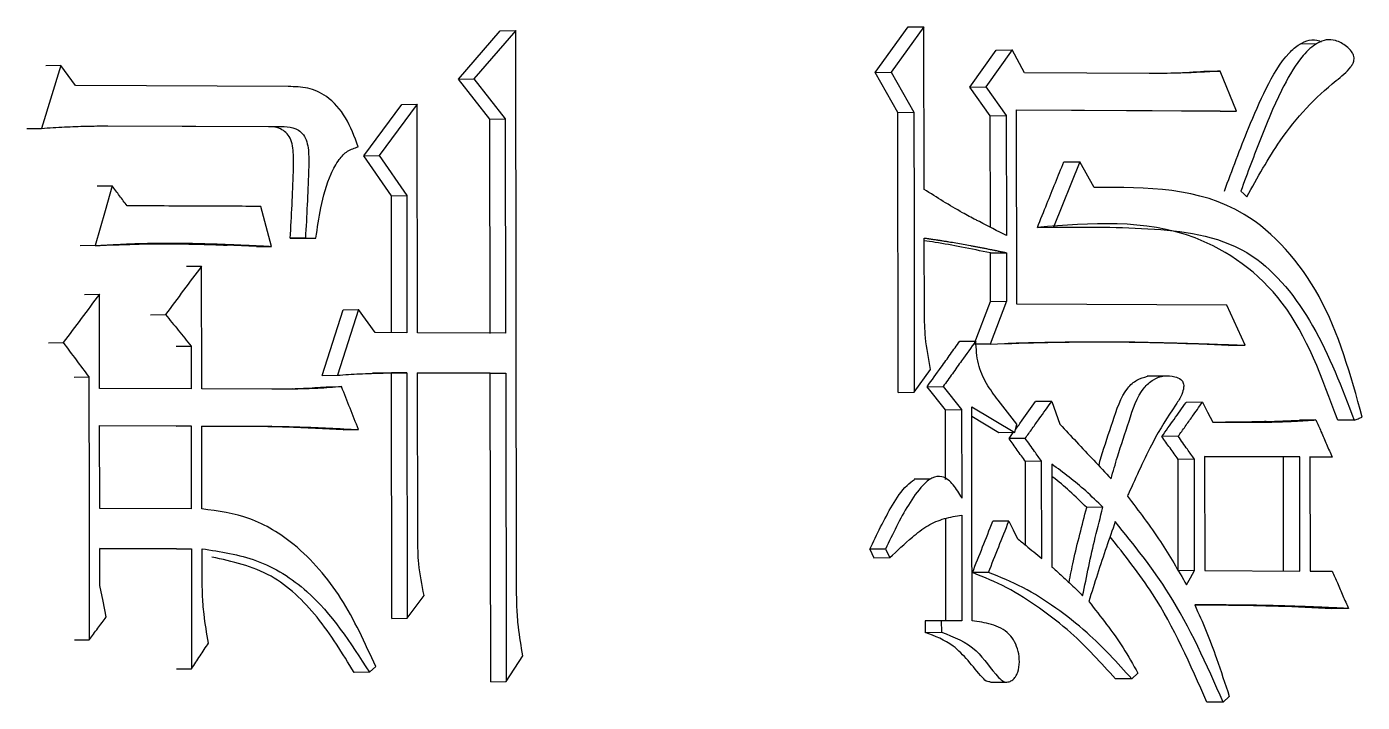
# Model space of a CAD drawing. Header units: millimetres. Extents: x 1726 to 4771, y 590 to 2743.
# Drawn here: x 3158.56 to 3163.61, y 938.5 to 941.06 of the extents above; entities that cross this region are included whole.
import ezdxf

# ---------------------------------------------------------------- set-up
doc = ezdxf.new("R2010")
doc.units = ezdxf.units.MM

msp = doc.modelspace()

# ---------------------------------------------------------------- linework, layer by layer
at = {"color": 7, "linetype": 'Continuous', "lineweight": 25}
for p, q in [((3160.191, 940.8635), (3160.3494, 941.0466)), ((3160.4079, 941.0474), (3160.2493, 940.8642)), ((3160.3494, 941.0466), (3160.4079, 941.0474)), ((3160.411, 938.9381), (3160.4079, 941.0474)), ((3161.7693, 940.8885), (3161.8937, 941.061)), ((3161.9542, 941.0617), (3161.8297, 940.8893)), ((3161.8937, 941.061), (3161.9542, 941.0617)), ((3161.9551, 940.4452), (3161.9542, 941.0617)), ((3163.4402, 940.9963), (3163.377, 940.9955)), ((3162.1272, 940.8327), (3162.2278, 940.9728)), ((3162.2887, 940.9736), (3162.188, 940.8334)), ((3162.2278, 940.9728), (3162.2887, 940.9736)), ((3162.3354, 940.8868), (3162.2887, 940.9736)), ((3158.6848, 940.9143), (3158.6123, 940.6766)), ((3158.6848, 940.9143), (3158.6286, 940.9135)), ((3158.7415, 940.8384), (3158.6848, 940.9143)), ((3161.7693, 940.8885), (3161.8297, 940.8893)), ((3161.8552, 940.7367), (3161.7693, 940.8885)), ((3161.8297, 940.8893), (3161.9157, 940.7374)), ((3162.8071, 940.8844), (3162.3354, 940.8868)), ((3163.0144, 940.8931), (3163.0764, 940.8939)), ((3163.138, 940.7421), (3163.0764, 940.8939)), ((3159.5467, 940.8349), (3158.7415, 940.8384)), ((3160.191, 940.8635), (3160.2493, 940.8642)), ((3160.3102, 940.7115), (3160.191, 940.8635)), ((3160.2493, 940.8642), (3160.3687, 940.7122)), ((3162.1272, 940.8327), (3162.188, 940.8334)), ((3162.2049, 940.7241), (3162.1272, 940.8327)), ((3162.188, 940.8334), (3162.2658, 940.7249)), ((3159.8332, 940.573), (3159.9764, 940.7671)), ((3160.0344, 940.7678), (3159.8911, 940.5738)), ((3159.9764, 940.7671), (3160.0344, 940.7678)), ((3160.0357, 939.9025), (3160.0344, 940.7678)), ((3161.8552, 940.7367), (3161.9157, 940.7374)), ((3161.8568, 939.6766), (3161.8552, 940.7367)), ((3162.3046, 940.7463), (3163.138, 940.7421)), ((3162.3057, 940.0108), (3162.3046, 940.7463)), ((3163.0759, 940.7414), (3162.3046, 940.7453)), ((3163.0759, 940.7414), (3163.138, 940.7421)), ((3158.5561, 940.6759), (3158.6123, 940.6766)), ((3159.4735, 940.6828), (3158.8167, 940.6856)), ((3158.8629, 940.6864), (3159.5309, 940.6835)), ((3159.4736, 940.6828), (3159.531, 940.6835)), ((3160.3102, 940.7115), (3160.3687, 940.7122)), ((3160.3114, 939.9002), (3160.3102, 940.7115)), ((3160.3687, 940.7122), (3160.3699, 939.901)), ((3162.2049, 940.7241), (3162.2658, 940.7249)), ((3162.2055, 940.3019), (3162.2049, 940.7241)), ((3162.2658, 940.7249), (3162.2665, 940.2706)), ((3159.8332, 940.573), (3159.8911, 940.5738)), ((3159.9371, 940.4211), (3159.8332, 940.573)), ((3159.8911, 940.5738), (3159.9951, 940.4219)), ((3162.545, 940.5504), (3162.4448, 940.3022)), ((3162.4837, 940.5497), (3162.545, 940.5504)), ((3162.5993, 940.4528), (3162.545, 940.5504)), ((3158.823, 940.4584), (3158.8794, 940.4592)), ((3159.4834, 940.2294), (3159.4431, 940.381)), ((3159.9371, 940.4211), (3159.9951, 940.4219)), ((3159.9378, 939.9029), (3159.9371, 940.4211)), ((3159.9951, 940.4219), (3159.9958, 939.9027)), ((3162.3836, 940.3014), (3162.4448, 940.3022)), ((3158.8151, 940.2323), (3158.7587, 940.2315)), ((3159.4261, 940.2287), (3159.312, 940.2343)), ((3159.4261, 940.2287), (3159.4834, 940.2294)), ((3159.6116, 940.2613), (3159.5541, 940.2606)), ((3159.5941, 940.2604), (3159.6517, 940.2611)), ((3159.6116, 940.2613), (3159.6517, 940.2611)), ((3161.9558, 939.98), (3161.9554, 940.2613)), ((3162.2056, 940.2049), (3162.2666, 940.2057)), ((3162.2059, 940.021), (3162.2056, 940.2049)), ((3162.2666, 940.2057), (3162.2668, 940.0218)), ((3159.1614, 940.1541), (3159.2184, 940.1549)), ((3159.2191, 939.6897), (3159.2184, 940.1549)), ((3158.7752, 940.0476), (3158.8316, 940.0483)), ((3158.8321, 939.6914), (3158.8316, 940.0483)), ((3162.1441, 939.8591), (3162.2059, 940.021)), ((3162.2668, 940.0218), (3162.205, 939.8598)), ((3162.2059, 940.021), (3162.2668, 940.0218)), ((3159.025, 939.9708), (3159.0818, 939.9716)), ((3159.6748, 939.7408), (3159.7543, 939.9892)), ((3159.8121, 939.99), (3159.7325, 939.7416)), ((3159.7543, 939.9892), (3159.8121, 939.99)), ((3159.8761, 939.9032), (3159.8121, 939.99)), ((3163.1007, 940.0068), (3162.3057, 940.0108)), ((3163.17, 939.855), (3163.1007, 940.0068)), ((3159.9958, 939.9027), (3159.8761, 939.9032)), ((3160.3699, 939.901), (3160.0357, 939.9025)), ((3162.0898, 939.8702), (3162.1506, 939.871)), ((3158.6382, 939.8643), (3158.6944, 939.865)), ((3159.1217, 939.8514), (3159.1786, 939.8522)), ((3159.1786, 939.8522), (3159.1789, 939.6899)), ((3162.205, 939.8598), (3162.1441, 939.8591)), ((3163.1079, 939.8543), (3163.17, 939.855)), ((3158.7353, 939.7341), (3158.7916, 939.7348)), ((3159.6748, 939.7408), (3159.7325, 939.7416)), ((3159.938, 939.7505), (3159.8657, 939.7494)), ((3159.996, 939.7512), (3159.938, 939.7505)), ((3159.9394, 938.8202), (3159.938, 939.7505)), ((3159.996, 939.7512), (3159.9974, 938.821)), ((3160.0359, 939.751), (3160.3701, 939.7495)), ((3160.0368, 939.1237), (3160.0359, 939.751)), ((3160.3116, 939.7488), (3160.0359, 939.75)), ((3160.3116, 939.7488), (3160.3701, 939.7495)), ((3160.3133, 938.5806), (3160.3116, 939.7488)), ((3160.3701, 939.7495), (3160.3718, 938.5813)), ((3161.9173, 939.6774), (3161.9795, 939.7636)), ((3162.8624, 939.7385), (3162.8, 939.7378)), ((3159.1789, 939.6899), (3158.8321, 939.6914)), ((3159.4842, 939.6886), (3159.2191, 939.6897)), ((3159.6908, 939.6975), (3159.7485, 939.6982)), ((3161.8568, 939.6766), (3161.9173, 939.6774)), ((3161.9657, 939.6977), (3162.0263, 939.6985)), ((3162.0358, 939.6108), (3161.9657, 939.6977)), ((3162.0263, 939.6985), (3162.0965, 939.6116)), ((3162.1354, 939.6222), (3162.2986, 939.5241)), ((3162.438, 939.6424), (3162.3768, 939.6416)), ((3163.009, 939.6395), (3162.9471, 939.6387)), ((3162.0358, 939.6108), (3162.0965, 939.6116)), ((3162.0361, 939.3468), (3162.0358, 939.6108)), ((3162.0965, 939.6116), (3162.097, 939.2763)), ((3162.2376, 939.5233), (3162.1354, 939.5848)), ((3163.2496, 939.5658), (3163.376, 939.5716)), ((3163.4385, 939.5724), (3163.376, 939.5716)), ((3158.8327, 939.2371), (3158.8323, 939.5508)), ((3158.8323, 939.5508), (3159.1791, 939.5493)), ((3159.1221, 939.5485), (3159.1791, 939.5493)), ((3159.1791, 939.5493), (3159.1795, 939.2356)), ((3159.2193, 939.5491), (3159.4844, 939.548)), ((3159.2197, 939.2354), (3159.2193, 939.5491)), ((3159.4271, 939.5472), (3159.2193, 939.5481)), ((3159.4844, 939.548), (3159.4271, 939.5472)), ((3159.755, 939.5349), (3159.8127, 939.5357)), ((3162.2986, 939.5241), (3162.2376, 939.5233)), ((3162.2764, 939.5015), (3162.2925, 939.524)), ((3162.2986, 939.5241), (3162.3063, 939.5565)), ((3162.3374, 939.5022), (3162.2764, 939.5015)), ((3162.9169, 939.5101), (3162.8551, 939.5094)), ((3162.3996, 939.4154), (3162.3384, 939.4146)), ((3162.3389, 939.0977), (3162.3384, 939.4146)), ((3162.4001, 939.0476), (3162.3996, 939.4154)), ((3162.9786, 939.4233), (3162.9167, 939.4226)), ((3162.9173, 939.0007), (3162.9167, 939.4226)), ((3162.9792, 939.0014), (3162.9786, 939.4233)), ((3163.3775, 939.4321), (3163.017, 939.4339)), ((3163.017, 939.4339), (3163.0176, 939.0012)), ((3163.3151, 939.4313), (3163.017, 939.4329)), ((3163.3775, 939.4321), (3163.3151, 939.4313)), ((3163.3157, 938.9987), (3163.3151, 939.4313)), ((3163.3781, 938.9994), (3163.3775, 939.4321)), ((3163.4998, 939.4314), (3163.4157, 939.4319)), ((3163.4157, 939.4319), (3163.4164, 938.9992)), ((3163.4373, 939.4307), (3163.4157, 939.4308)), ((3163.4998, 939.4314), (3163.4373, 939.4307)), ((3162.4383, 939.4044), (3162.4389, 939.015)), ((3161.9777, 939.3482), (3161.9171, 939.3475)), ((3159.1795, 939.2356), (3158.8327, 939.2371)), ((3162.0971, 939.2114), (3162.0976, 938.8111)), ((3162.6319, 939.2412), (3162.5705, 939.2404)), ((3162.0369, 938.8114), (3162.0364, 939.1992)), ((3162.2758, 939.1889), (3162.2148, 939.1881)), ((3158.833, 939.0856), (3159.1797, 939.0842)), ((3158.8332, 938.945), (3158.833, 939.0856)), ((3159.1228, 939.0834), (3158.833, 939.0846)), ((3159.1228, 939.0834), (3159.1797, 939.0842)), ((3159.1797, 939.0842), (3159.1804, 938.6298)), ((3159.2201, 938.9866), (3159.22, 939.084)), ((3161.8089, 939.083), (3161.7486, 939.0822)), ((3161.7486, 939.0822), (3161.7642, 939.0497)), ((3161.8089, 939.083), (3161.8246, 939.0505)), ((3161.7642, 939.0497), (3161.8246, 939.0505)), ((3162.9792, 939.0014), (3162.9173, 939.0007)), ((3163.0176, 939.0012), (3163.3781, 938.9994)), ((3163.4164, 938.9992), (3163.5004, 938.9988)), ((3159.9974, 938.821), (3160.0611, 938.9072)), ((3163.5617, 938.8578), (3163.4991, 938.8571)), ((3159.9394, 938.8202), (3159.9974, 938.821)), ((3162.0198, 938.8115), (3161.9592, 938.8108)), ((3161.9592, 938.8108), (3161.9593, 938.7675)), ((3162.0198, 938.8115), (3162.0199, 938.7683)), ((3162.0976, 938.8111), (3162.0198, 938.8115)), ((3161.9593, 938.7675), (3162.0199, 938.7683)), ((3158.7367, 938.7389), (3158.7931, 938.7397)), ((3160.3718, 938.5813), (3160.4352, 938.6784)), ((3159.1235, 938.6291), (3159.1804, 938.6298)), ((3159.854, 938.6161), (3159.7962, 938.6153)), ((3159.854, 938.6161), (3159.8779, 938.6376)), ((3162.741, 938.5916), (3162.7641, 938.6131)), ((3160.3133, 938.5806), (3160.3718, 938.5813)), ((3162.2066, 938.5785), (3162.2679, 938.5793)), ((3163.0875, 938.5033), (3163.0255, 938.5025)), ((3163.0875, 938.5033), (3163.1105, 938.5248))]:
    msp.add_line(p, q, dxfattribs=at)
at = {"color": 7, "linetype": 'Continuous', "lineweight": 25, "flags": 128}
for points in [[(3161.9157, 940.7374), (3161.9164, 940.3171), (3161.9173, 939.6774)], [(3158.8794, 940.4592), (3158.8527, 940.3648), (3158.8339, 940.2985), (3158.8151, 940.2323)], [(3163.1539, 940.4391), (3163.1654, 940.4283), (3163.1769, 940.4174)], [(3158.7916, 939.7348), (3158.7923, 939.2372), (3158.7931, 938.7397)], [(3162.1365, 938.811), (3162.1359, 939.2166), (3162.1354, 939.6222)], [(3162.438, 939.6424), (3162.4535, 939.599), (3162.4691, 939.5557)], [(3163.009, 939.6395), (3163.0283, 939.6015), (3163.0476, 939.5636)], [(3163.5836, 939.5716), (3163.5581, 939.5713), (3163.5395, 939.5711), (3163.5209, 939.5709)], [(3162.2758, 939.1889), (3162.2914, 939.1563), (3162.3069, 939.1238)], [(3162.1984, 938.9945), (3162.1831, 938.9943), (3162.1677, 938.9941), (3162.1376, 938.9938)], [(3162.9485, 938.9475), (3162.9638, 938.9745), (3162.9792, 939.0014)], [(3158.8576, 938.8259), (3158.8454, 938.8855), (3158.8332, 938.945)], [(3162.741, 938.5916), (3162.7185, 938.5913), (3162.699, 938.5911), (3162.6794, 938.5909)]]:
    msp.add_lwpolyline(points, dxfattribs=at)
at = {"color": 7, "linetype": 'Continuous', "lineweight": 25}
for points, knots in [([(3163.0918, 940.4384), (3163.1216, 940.5186), (3163.1707, 940.6509), (3163.2478, 940.8297), (3163.3116, 940.9411), (3163.3731, 940.9957), (3163.4124, 941.0128), (3163.4422, 941.0135), (3163.4561, 941.0054), (3163.4582, 941.0041)], [0, 0, 0, 0, 0.340531, 0.561731, 0.785325, 0.86195, 0.925055, 0.988629, 1, 1, 1, 1]), ([(3163.1769, 940.4174), (3163.2171, 940.4902), (3163.3108, 940.6599), (3163.4537, 940.8133), (3163.5582, 940.8907), (3163.5781, 940.9207), (3163.5827, 940.9327), (3163.5833, 940.9444), (3163.5805, 940.956), (3163.5716, 940.9718), (3163.5494, 940.9933), (3163.5165, 941.0106), (3163.4776, 941.0142), (3163.434, 940.9966), (3163.3748, 940.9419), (3163.3031, 940.8188), (3163.2295, 940.6428), (3163.1791, 940.5071), (3163.1539, 940.4391)], [0, 0, 0, 0, 0.163054, 0.380102, 0.433894, 0.442949, 0.452088, 0.458006, 0.463913, 0.473847, 0.492962, 0.528393, 0.555625, 0.58285, 0.633845, 0.724478, 0.861928, 1, 1, 1, 1]), ([(3163.0764, 940.8939), (3163.0497, 940.8922), (3162.9965, 940.8887), (3162.9067, 940.8852), (3162.8435, 940.8847), (3162.8071, 940.8844)], [0, 0, 0, 0, 0.29749, 0.594994, 1, 1, 1, 1]), ([(3162.8944, 940.8867), (3162.8982, 940.8868), (3162.9383, 940.888), (3162.9782, 940.8907), (3163.0144, 940.8931)], [0, 0, 0, 0, 0.095062, 1, 1, 1, 1]), ([(3159.8112, 940.6066), (3159.7974, 940.6448), (3159.7704, 940.7199), (3159.7004, 940.7981), (3159.6215, 940.8339), (3159.5716, 940.8346), (3159.5467, 940.8349)], [0, 0, 0, 0, 0.2915358, 0.5725288, 0.7872386, 1, 1, 1, 1]), ([(3158.6123, 940.6766), (3158.6415, 940.6786), (3158.6978, 940.6824), (3158.7814, 940.6852), (3158.8358, 940.686), (3158.8629, 940.6864)], [0, 0, 0, 0, 0.349385, 0.674644, 1, 1, 1, 1]), ([(3159.5541, 940.2606), (3159.5588, 940.3446), (3159.5647, 940.4505), (3159.5679, 940.5763), (3159.5605, 940.641), (3159.5189, 940.68), (3159.4885, 940.6819), (3159.4735, 940.6828)], [0, 0, 0, 0, 0.512304, 0.645208, 0.775979, 0.889287, 1, 1, 1, 1]), ([(3159.5309, 940.6835), (3159.5459, 940.6826), (3159.5764, 940.6808), (3159.618, 940.6418), (3159.6254, 940.5771), (3159.6223, 940.4512), (3159.6163, 940.3454), (3159.6116, 940.2613)], [0, 0, 0, 0, 0.110827, 0.224198, 0.354947, 0.487818, 1, 1, 1, 1]), ([(3159.6517, 940.2611), (3159.657, 940.2995), (3159.6687, 940.3828), (3159.6965, 940.4855), (3159.7352, 940.5557), (3159.7702, 940.5939), (3159.7974, 940.6023), (3159.8112, 940.6066)], [0, 0, 0, 0, 0.277213, 0.601616, 0.758833, 0.878188, 1, 1, 1, 1]), ([(3162.3836, 940.3014), (3162.3956, 940.3313), (3162.4184, 940.3877), (3162.4518, 940.4704), (3162.4731, 940.5233), (3162.4837, 940.5497)], [0, 0, 0, 0, 0.361499, 0.68075, 1, 1, 1, 1]), ([(3158.9361, 940.3832), (3158.9266, 940.3959), (3158.9078, 940.4212), (3158.8889, 940.4465), (3158.8794, 940.4592)], [0, 0, 0, 0, 0.499998, 1, 1, 1, 1]), ([(3162.2665, 940.2706), (3162.2323, 940.288), (3162.1938, 940.3076), (3162.1384, 940.3366), (3162.0676, 940.3739), (3162.0031, 940.4148), (3161.9551, 940.4452)], [0, 0, 0, 0, 0.325176, 0.365823, 0.528414, 1, 1, 1, 1]), ([(3163.6141, 939.5823), (3163.57, 939.7418), (3163.484, 940.0527), (3163.1254, 940.4545), (3162.7975, 940.4534), (3162.5993, 940.4528)], [0, 0, 0, 0, 0.294377, 0.573566, 1, 1, 1, 1]), ([(3159.4431, 940.381), (3159.3677, 940.3814), (3159.199, 940.3821), (3159.0297, 940.3828), (3158.9361, 940.3832)], [0, 0, 0, 0, 0.447226, 1, 1, 1, 1]), ([(3163.5209, 939.5709), (3163.4625, 939.7311), (3163.3493, 940.0419), (3162.9188, 940.3449), (3162.5862, 940.3179), (3162.3836, 940.3014)], [0, 0, 0, 0, 0.293662, 0.569768, 1, 1, 1, 1]), ([(3162.4448, 940.3022), (3162.5712, 940.3031), (3162.8238, 940.305), (3163.1934, 940.2512), (3163.4449, 939.9346), (3163.5368, 939.6942), (3163.5836, 939.5716)], [0, 0, 0, 0, 0.2736561, 0.5467644, 0.7688729, 1, 1, 1, 1]), ([(3158.8151, 940.2323), (3158.8177, 940.2324), (3158.8229, 940.2327), (3158.8307, 940.2332), (3158.8385, 940.2336), (3158.8463, 940.2341), (3158.854, 940.2345), (3158.8618, 940.2349), (3158.8696, 940.2354), (3158.8761, 940.2357), (3158.8825, 940.236), (3158.889, 940.2364), (3158.8994, 940.2369), (3158.9097, 940.2374), (3158.9227, 940.2381), (3158.9356, 940.2386), (3158.9512, 940.2393), (3158.9823, 940.2405), (3159.0496, 940.2423), (3159.1325, 940.2423), (3159.2049, 940.2408), (3159.241, 940.2398), (3159.2669, 940.239), (3159.2875, 940.2383), (3159.3133, 940.2374), (3159.334, 940.2365), (3159.3546, 940.2355), (3159.3701, 940.2348), (3159.3856, 940.2341), (3159.401, 940.2334), (3159.4139, 940.2328), (3159.4242, 940.2323), (3159.432, 940.232), (3159.4397, 940.2316), (3159.4474, 940.2313), (3159.4552, 940.2309), (3159.4629, 940.2305), (3159.4693, 940.2302), (3159.4762, 940.2298), (3159.4804, 940.2296), (3159.4834, 940.2294)], [0, 0, 0, 0, 0.011607, 0.023213, 0.034819, 0.046426, 0.058032, 0.069639, 0.081245, 0.092852, 0.098655, 0.110262, 0.121868, 0.145081, 0.156687, 0.1799, 0.203113, 0.226326, 0.31918, 0.504901, 0.597754, 0.64418, 0.667393, 0.713819, 0.737032, 0.783458, 0.806671, 0.829884, 0.853097, 0.87631, 0.899523, 0.911129, 0.922736, 0.934342, 0.945949, 0.957555, 0.969162, 0.980768, 0.986572, 1, 1, 1, 1]), ([(3158.8693, 940.2349), (3158.8693, 940.2349), (3158.8697, 940.2349), (3158.8892, 940.2355), (3158.9706, 940.2382), (3159.1166, 940.2411), (3159.2381, 940.2369), (3159.3159, 940.2342)], [0, 0, 0, 0, 0.003147, 0.016323, 0.180177, 0.47548, 1, 1, 1, 1]), ([(3159.5541, 940.2606), (3159.5616, 940.2605), (3159.5749, 940.2605), (3159.5883, 940.2604), (3159.5941, 940.2604)], [0, 0, 0, 0, 0.56, 1, 1, 1, 1]), ([(3161.9554, 940.2613), (3161.9577, 940.261), (3161.9623, 940.2603), (3161.968, 940.2594), (3161.9737, 940.2586), (3161.9783, 940.2579), (3161.9829, 940.2572), (3161.9874, 940.2565), (3161.992, 940.2558), (3161.9977, 940.255), (3162.0023, 940.2543), (3162.008, 940.2534), (3162.0137, 940.2526), (3162.0206, 940.2515), (3162.0274, 940.2504), (3162.0343, 940.2494), (3162.0411, 940.2483), (3162.0548, 940.2461), (3162.0845, 940.2412), (3162.1141, 940.2359), (3162.1369, 940.2316), (3162.1459, 940.2299), (3162.155, 940.2281), (3162.1664, 940.2259), (3162.1755, 940.2241), (3162.1846, 940.2223), (3162.1914, 940.221), (3162.197, 940.2198), (3162.2027, 940.2187), (3162.2073, 940.2178), (3162.2118, 940.2169), (3162.2163, 940.216), (3162.2209, 940.215), (3162.2265, 940.2139), (3162.2311, 940.213), (3162.2367, 940.2118), (3162.2413, 940.2109), (3162.2458, 940.2099), (3162.2503, 940.209), (3162.2549, 940.2081), (3162.2607, 940.2069), (3162.2642, 940.2062), (3162.2666, 940.2057)], [0, 0, 0, 0, 0.021952, 0.043903, 0.054879, 0.07683, 0.087806, 0.098782, 0.120733, 0.131709, 0.15366, 0.164636, 0.186587, 0.208539, 0.23049, 0.252442, 0.274393, 0.296345, 0.384151, 0.559767, 0.581718, 0.60367, 0.647573, 0.669524, 0.713427, 0.735378, 0.75733, 0.779281, 0.790257, 0.812208, 0.823184, 0.83416, 0.856111, 0.867087, 0.889038, 0.900014, 0.921966, 0.932941, 0.943917, 0.965868, 0.976844, 1, 1, 1, 1]), ([(3162.2056, 940.2049), (3162.1694, 940.2124), (3162.0997, 940.2268), (3162.0162, 940.2417), (3161.9689, 940.249), (3161.9554, 940.2511)], [0, 0, 0, 0, 0.436427, 0.838635, 1, 1, 1, 1]), ([(3159.2184, 940.1549), (3159.1957, 940.1243), (3159.1501, 940.0632), (3159.1046, 940.0021), (3159.0818, 939.9716)], [0, 0, 0, 0, 0.5, 1, 1, 1, 1]), ([(3158.8316, 940.0483), (3158.8087, 940.0178), (3158.763, 939.9567), (3158.7173, 939.8956), (3158.6944, 939.865)], [0, 0, 0, 0, 0.5, 1, 1, 1, 1]), ([(3159.0818, 939.9716), (3159.0979, 939.9517), (3159.1302, 939.9119), (3159.1625, 939.8721), (3159.1786, 939.8522)], [0, 0, 0, 0, 0.499998, 1, 1, 1, 1]), ([(3161.9795, 939.7636), (3161.9717, 939.8034), (3161.9577, 939.8746), (3161.9564, 939.9478), (3161.9558, 939.98)], [0, 0, 0, 0, 0.558835, 1, 1, 1, 1]), ([(3161.9657, 939.6977), (3161.9836, 939.7226), (3162.0132, 939.7638), (3162.0546, 939.8213), (3162.078, 939.8539), (3162.0897, 939.8702)], [0, 0, 0, 0, 0.432882, 0.716441, 1, 1, 1, 1]), ([(3162.1505, 939.8709), (3162.1326, 939.8461), (3162.103, 939.8049), (3162.0616, 939.7474), (3162.0381, 939.7148), (3162.0263, 939.6985)], [0, 0, 0, 0, 0.4326285, 0.7163139, 1, 1, 1, 1]), ([(3162.3063, 939.5565), (3162.2822, 939.5865), (3162.2425, 939.6361), (3162.1892, 939.7083), (3162.155, 939.7842), (3162.1521, 939.8418), (3162.1506, 939.8709)], [0, 0, 0, 0, 0.334385, 0.552202, 0.773272, 1, 1, 1, 1]), ([(3162.205, 939.8598), (3162.2776, 939.8621), (3162.4229, 939.8665), (3162.5859, 939.8685), (3162.6785, 939.868), (3162.7011, 939.8677), (3162.7079, 939.8677), (3162.7147, 939.8676), (3162.7214, 939.8675), (3162.7282, 939.8674), (3162.7372, 939.8673), (3162.7463, 939.8672), (3162.7553, 939.8671), (3162.7621, 939.8669), (3162.7688, 939.8668), (3162.7756, 939.8667), (3162.7824, 939.8666), (3162.7891, 939.8665), (3162.7982, 939.8663), (3162.8072, 939.8661), (3162.8162, 939.8659), (3162.823, 939.8658), (3162.8297, 939.8656), (3162.8365, 939.8655), (3162.8433, 939.8653), (3162.85, 939.8652), (3162.8568, 939.865), (3162.8636, 939.8648), (3162.8726, 939.8646), (3162.8816, 939.8644), (3162.8906, 939.8642), (3162.8974, 939.864), (3162.9041, 939.8638), (3162.9109, 939.8636), (3162.9176, 939.8634), (3162.9244, 939.8632), (3162.9334, 939.863), (3162.9424, 939.8627), (3162.9514, 939.8624), (3162.9582, 939.8622), (3162.9649, 939.862), (3162.9717, 939.8618), (3162.9784, 939.8616), (3162.9852, 939.8614), (3162.9919, 939.8612), (3162.9987, 939.8609), (3163.0077, 939.8607), (3163.0167, 939.8604), (3163.0257, 939.8601), (3163.0324, 939.8598), (3163.0391, 939.8596), (3163.0459, 939.8594), (3163.0526, 939.8591), (3163.0594, 939.8589), (3163.0684, 939.8586), (3163.0774, 939.8583), (3163.0864, 939.858), (3163.0931, 939.8577), (3163.0998, 939.8575), (3163.1066, 939.8573), (3163.1133, 939.857), (3163.12, 939.8568), (3163.1268, 939.8565), (3163.1358, 939.8562), (3163.1447, 939.8559), (3163.1537, 939.8556), (3163.1614, 939.8553), (3163.1668, 939.8551), (3163.17, 939.855)], [0, 0, 0, 0, 0.22469, 0.449389, 0.505561, 0.512583, 0.519604, 0.526626, 0.533648, 0.540669, 0.547691, 0.561734, 0.568755, 0.575777, 0.582798, 0.58982, 0.596841, 0.603863, 0.610884, 0.624928, 0.631949, 0.638971, 0.645992, 0.653014, 0.660035, 0.667057, 0.674078, 0.6811, 0.688121, 0.702165, 0.709186, 0.716208, 0.723229, 0.730251, 0.737272, 0.744294, 0.751315, 0.765358, 0.77238, 0.779401, 0.786423, 0.793445, 0.800466, 0.807488, 0.814509, 0.821531, 0.828552, 0.842595, 0.849617, 0.856638, 0.86366, 0.870682, 0.877703, 0.884725, 0.891746, 0.905789, 0.912811, 0.919832, 0.926854, 0.933875, 0.940897, 0.947918, 0.95494, 0.961962, 0.976005, 0.983026, 0.990048, 1, 1, 1, 1]), ([(3163.1079, 939.8543), (3163.036, 939.8574), (3162.8404, 939.866), (3162.562, 939.8689), (3162.3547, 939.8638), (3162.2724, 939.8617)], [0, 0, 0, 0, 0.2594, 0.706012, 1, 1, 1, 1]), ([(3158.6944, 939.865), (3158.7106, 939.8433), (3158.743, 939.7999), (3158.7754, 939.7565), (3158.7916, 939.7348)], [0, 0, 0, 0, 0.499998, 1, 1, 1, 1]), ([(3159.7325, 939.7416), (3159.7606, 939.7435), (3159.8186, 939.7474), (3159.9065, 939.7502), (3159.9662, 939.7509), (3159.996, 939.7512)], [0, 0, 0, 0, 0.3204461, 0.6601669, 1, 1, 1, 1]), ([(3162.616, 939.399), (3162.6191, 939.41), (3162.6354, 939.4664), (3162.6693, 939.5647), (3162.704, 939.6759), (3162.7594, 939.7263), (3162.7868, 939.7338), (3162.8004, 939.7375)], [0, 0, 0, 0, 0.08085, 0.416944, 0.754183, 0.878901, 1, 1, 1, 1]), ([(3162.6627, 939.3492), (3162.6706, 939.3771), (3162.6917, 939.4507), (3162.7308, 939.5654), (3162.7657, 939.6777), (3162.8219, 939.7268), (3162.863, 939.7417), (3162.8989, 939.7388), (3162.9227, 939.73), (3162.9328, 939.7195), (3162.9367, 939.7116), (3162.9382, 939.7013), (3162.9363, 939.6842), (3162.9267, 939.6572), (3162.8831, 939.595), (3162.8104, 939.4766), (3162.7578, 939.3551), (3162.7257, 939.2866), (3162.7245, 939.284)], [0, 0, 0, 0, 0.080829, 0.213073, 0.345773, 0.395058, 0.444233, 0.491132, 0.518332, 0.527917, 0.53551, 0.543103, 0.555865, 0.581938, 0.622671, 0.782526, 0.991638, 1, 1, 1, 1]), ([(3159.7485, 939.6982), (3159.7185, 939.6957), (3159.6596, 939.6908), (3159.5714, 939.6887), (3159.5133, 939.6886), (3159.4842, 939.6886)], [0, 0, 0, 0, 0.341779, 0.670798, 1, 1, 1, 1]), ([(3159.5621, 939.6897), (3159.5624, 939.6897), (3159.5636, 939.6896), (3159.5553, 939.6891), (3159.5493, 939.6888)], [0, 0, 0, 0, 0.286269, 1, 1, 1, 1]), ([(3159.5618, 939.6903), (3159.5759, 939.6908), (3159.619, 939.6923), (3159.662, 939.6954), (3159.6908, 939.6975)], [0, 0, 0, 0, 0.327769, 1, 1, 1, 1]), ([(3159.8127, 939.5357), (3159.802, 939.5628), (3159.7806, 939.617), (3159.7592, 939.6711), (3159.7485, 939.6982)], [0, 0, 0, 0, 0.4999993, 1, 1, 1, 1]), ([(3162.3016, 939.5367), (3162.3099, 939.5483), (3162.335, 939.5833), (3162.3601, 939.6183), (3162.3768, 939.6416)], [0, 0, 0, 0, 0.332314, 1, 1, 1, 1]), ([(3162.3374, 939.5022), (3162.3463, 939.5147), (3162.3642, 939.5395), (3162.3977, 939.5863), (3162.4223, 939.6205), (3162.438, 939.6424)], [0, 0, 0, 0, 0.266242, 0.532485, 1, 1, 1, 1]), ([(3162.8551, 939.5094), (3162.8704, 939.531), (3162.9011, 939.5741), (3162.9318, 939.6172), (3162.9471, 939.6387)], [0, 0, 0, 0, 0.5, 1, 1, 1, 1]), ([(3162.9169, 939.5101), (3162.9258, 939.5226), (3162.9435, 939.5475), (3162.9742, 939.5906), (3162.996, 939.6212), (3163.009, 939.6395)], [0, 0, 0, 0, 0.288429, 0.576858, 1, 1, 1, 1]), ([(3163.0476, 939.5636), (3163.091, 939.5633), (3163.1372, 939.563), (3163.186, 939.5632), (3163.1942, 939.5632), (3163.2023, 939.5633), (3163.2105, 939.5633), (3163.2172, 939.5634), (3163.224, 939.5635), (3163.2294, 939.5635), (3163.2362, 939.5636), (3163.243, 939.5637), (3163.2538, 939.5639), (3163.2647, 939.5641), (3163.2755, 939.5644), (3163.2836, 939.5646), (3163.2917, 939.5648), (3163.3026, 939.5652), (3163.3121, 939.5655), (3163.3215, 939.5658), (3163.3269, 939.5661), (3163.3337, 939.5663), (3163.3405, 939.5666), (3163.3513, 939.5671), (3163.3621, 939.5677), (3163.3756, 939.5684), (3163.3864, 939.5691), (3163.3999, 939.5699), (3163.4107, 939.5706), (3163.4245, 939.5715), (3163.4328, 939.572), (3163.4385, 939.5724)], [0, 0, 0, 0, 0.332695, 0.353489, 0.374282, 0.395075, 0.415869, 0.436662, 0.447059, 0.467852, 0.478249, 0.499042, 0.519836, 0.561423, 0.582216, 0.603009, 0.623803, 0.644596, 0.686183, 0.69658, 0.717373, 0.72777, 0.748563, 0.769356, 0.810943, 0.831737, 0.873323, 0.894117, 0.935704, 0.956497, 1, 1, 1, 1]), ([(3163.2497, 939.5658), (3163.2495, 939.5658), (3163.249, 939.5658), (3163.2291, 939.5651), (3163.1685, 939.5636), (3163.126, 939.5633), (3163.1099, 939.5632), (3163.1029, 939.5632), (3163.0995, 939.5632), (3163.0972, 939.5633), (3163.0957, 939.5633)], [0, 0, 0, 0, 0.047623, 0.087514, 0.504024, 0.750408, 0.849004, 0.898268, 0.935072, 1, 1, 1, 1]), ([(3163.4385, 939.5724), (3163.4449, 939.5576), (3163.4583, 939.5268), (3163.4788, 939.4798), (3163.4928, 939.4476), (3163.4998, 939.4314)], [0, 0, 0, 0, 0.313727, 0.656864, 1, 1, 1, 1]), ([(3163.5836, 939.5716), (3163.5887, 939.5734), (3163.5988, 939.5769), (3163.609, 939.5805), (3163.6141, 939.5823)], [0, 0, 0, 0, 0.499988, 1, 1, 1, 1]), ([(3159.755, 939.5349), (3159.7198, 939.5367), (3159.6477, 939.5403), (3159.5384, 939.5453), (3159.4642, 939.5466), (3159.4271, 939.5472)], [0, 0, 0, 0, 0.321994, 0.660963, 1, 1, 1, 1]), ([(3159.4844, 939.548), (3159.5197, 939.5474), (3159.5921, 939.5462), (3159.7015, 939.5412), (3159.7757, 939.5375), (3159.8127, 939.5357)], [0, 0, 0, 0, 0.321579, 0.660777, 1, 1, 1, 1]), ([(3162.4691, 939.5557), (3162.4899, 939.5335), (3162.5325, 939.488), (3162.5971, 939.4192), (3162.6408, 939.3726), (3162.6627, 939.3492)], [0, 0, 0, 0, 0.321741, 0.660871, 1, 1, 1, 1]), ([(3162.3384, 939.4146), (3162.3281, 939.4291), (3162.3074, 939.4581), (3162.2867, 939.487), (3162.2764, 939.5015)], [0, 0, 0, 0, 0.500002, 1, 1, 1, 1]), ([(3162.3996, 939.4154), (3162.3906, 939.4279), (3162.3758, 939.4487), (3162.3551, 939.4776), (3162.3433, 939.494), (3162.3374, 939.5022)], [0, 0, 0, 0, 0.432649, 0.716324, 1, 1, 1, 1]), ([(3162.9167, 939.4226), (3162.9064, 939.437), (3162.8859, 939.466), (3162.8654, 939.4949), (3162.8551, 939.5094)], [0, 0, 0, 0, 0.500002, 1, 1, 1, 1]), ([(3162.9786, 939.4233), (3162.9697, 939.4358), (3162.955, 939.4566), (3162.9344, 939.4855), (3162.9227, 939.5019), (3162.9169, 939.5101)], [0, 0, 0, 0, 0.432649, 0.716324, 1, 1, 1, 1]), ([(3162.6319, 939.2412), (3162.6104, 939.2621), (3162.5689, 939.3025), (3162.5041, 939.3568), (3162.4603, 939.3885), (3162.4383, 939.4044)], [0, 0, 0, 0, 0.349925, 0.674457, 1, 1, 1, 1]), ([(3161.7486, 939.0822), (3161.7758, 939.1387), (3161.817, 939.2243), (3161.8754, 939.3151), (3161.9085, 939.3397), (3161.9181, 939.3468)], [0, 0, 0, 0, 0.5793533, 0.8776546, 1, 1, 1, 1]), ([(3162.097, 939.2763), (3162.0871, 939.2937), (3162.0678, 939.3278), (3162.027, 939.3625), (3161.982, 939.3556), (3161.9385, 939.3154), (3161.8767, 939.2269), (3161.8359, 939.1402), (3161.8089, 939.083)], [0, 0, 0, 0, 0.121784, 0.238894, 0.329996, 0.425945, 0.621085, 1, 1, 1, 1]), ([(3162.5705, 939.2404), (3162.549, 939.2613), (3162.5074, 939.3016), (3162.4628, 939.3401), (3162.4397, 939.3572), (3162.4384, 939.3582)], [0, 0, 0, 0, 0.503979, 0.970684, 1, 1, 1, 1]), ([(3162.7245, 939.284), (3162.7673, 939.2275), (3162.8289, 939.1463), (3162.9005, 939.0306), (3162.9325, 938.9752), (3162.9485, 938.9475)], [0, 0, 0, 0, 0.532376, 0.766064, 1, 1, 1, 1]), ([(3159.8779, 938.6376), (3159.8374, 938.7268), (3159.7575, 938.9029), (3159.5906, 939.0966), (3159.4043, 939.2099), (3159.281, 939.2269), (3159.2197, 939.2354)], [0, 0, 0, 0, 0.289657, 0.571456, 0.787204, 1, 1, 1, 1]), ([(3161.8246, 939.0505), (3161.8528, 939.0768), (3161.8991, 939.1201), (3161.9669, 939.1743), (3162.0311, 939.2008), (3162.0751, 939.2079), (3162.0971, 939.2114)], [0, 0, 0, 0, 0.34464, 0.565757, 0.783533, 1, 1, 1, 1]), ([(3162.5038, 938.9559), (3162.509, 938.9833), (3162.5208, 939.0451), (3162.5443, 939.1396), (3162.5618, 939.2068), (3162.5705, 939.2404)], [0, 0, 0, 0, 0.2844049, 0.6420891, 1, 1, 1, 1]), ([(3162.5551, 938.9062), (3162.5703, 938.9802), (3162.5934, 939.0928), (3162.6221, 939.2033), (3162.6319, 939.2412)], [0, 0, 0, 0, 0.65698, 1, 1, 1, 1]), ([(3162.1376, 938.9938), (3162.1505, 939.0262), (3162.1762, 939.0909), (3162.202, 939.1557), (3162.2148, 939.1881)], [0, 0, 0, 0, 0.500004, 1, 1, 1, 1]), ([(3162.1984, 938.9945), (3162.2113, 939.0269), (3162.2371, 939.0917), (3162.2629, 939.1565), (3162.2758, 939.1889)], [0, 0, 0, 0, 0.5, 1, 1, 1, 1]), ([(3162.6784, 939.1868), (3162.6672, 939.1548), (3162.6443, 939.0888), (3162.6108, 938.988), (3162.5892, 938.919), (3162.5784, 938.8845)], [0, 0, 0, 0, 0.320379, 0.660141, 1, 1, 1, 1]), ([(3163.0875, 938.5033), (3163.0244, 938.6453), (3162.9124, 938.8971), (3162.7494, 939.0989), (3162.6784, 939.1868)], [0, 0, 0, 0, 0.5642098, 1, 1, 1, 1]), ([(3160.0611, 938.9072), (3160.0531, 938.947), (3160.0388, 939.0182), (3160.0374, 939.0914), (3160.0368, 939.1237)], [0, 0, 0, 0, 0.558835, 1, 1, 1, 1]), ([(3162.3069, 939.1238), (3162.3182, 939.1146), (3162.3393, 939.0973), (3162.3704, 939.0719), (3162.3902, 939.0557), (3162.4001, 939.0476)], [0, 0, 0, 0, 0.361282, 0.680641, 1, 1, 1, 1]), ([(3163.0255, 938.5026), (3162.963, 938.6451), (3162.8621, 938.8751), (3162.7147, 939.0597), (3162.6587, 939.1298)], [0, 0, 0, 0, 0.619878, 1, 1, 1, 1]), ([(3159.22, 939.084), (3159.2899, 939.0736), (3159.4307, 939.0528), (3159.6656, 938.9081), (3159.782, 938.7276), (3159.854, 938.6161)], [0, 0, 0, 0, 0.273464, 0.551009, 1, 1, 1, 1]), ([(3159.7962, 938.6153), (3159.7521, 938.6875), (3159.665, 938.8302), (3159.4837, 939.0033), (3159.3347, 939.0357), (3159.2576, 939.0525)], [0, 0, 0, 0, 0.331381, 0.654212, 1, 1, 1, 1]), ([(3162.4389, 939.015), (3162.4499, 939.0051), (3162.4721, 938.9853), (3162.5111, 938.9495), (3162.5385, 938.9226), (3162.5551, 938.9062)], [0, 0, 0, 0, 0.280921, 0.561854, 1, 1, 1, 1]), ([(3159.2446, 938.7269), (3159.2383, 938.7633), (3159.2277, 938.8242), (3159.2212, 938.9114), (3159.2205, 938.9615), (3159.2201, 938.9866)], [0, 0, 0, 0, 0.425426, 0.712082, 1, 1, 1, 1]), ([(3162.6794, 938.5909), (3162.6246, 938.6517), (3162.5348, 938.7513), (3162.3929, 938.86), (3162.2694, 938.941), (3162.1814, 938.9762), (3162.1376, 938.9938)], [0, 0, 0, 0, 0.34442, 0.564747, 0.783429, 1, 1, 1, 1]), ([(3162.741, 938.5916), (3162.6861, 938.6524), (3162.5961, 938.7521), (3162.454, 938.8608), (3162.3304, 938.9417), (3162.2423, 938.977), (3162.1984, 938.9945)], [0, 0, 0, 0, 0.34436, 0.564684, 0.783385, 1, 1, 1, 1]), ([(3163.5004, 938.9988), (3163.5069, 938.984), (3163.5203, 938.9532), (3163.5407, 938.9062), (3163.5547, 938.8739), (3163.5617, 938.8578)], [0, 0, 0, 0, 0.313727, 0.656864, 1, 1, 1, 1]), ([(3160.4352, 938.6784), (3160.4289, 938.7148), (3160.4185, 938.7757), (3160.4121, 938.8628), (3160.4114, 938.913), (3160.411, 938.9381)], [0, 0, 0, 0, 0.425369, 0.712054, 1, 1, 1, 1]), ([(3162.5784, 938.8845), (3162.601, 938.8558), (3162.6457, 938.799), (3162.7096, 938.7103), (3162.7459, 938.6456), (3162.7641, 938.6131)], [0, 0, 0, 0, 0.338451, 0.66812, 1, 1, 1, 1]), ([(3162.9794, 938.8716), (3162.9943, 938.8386), (3163.0241, 938.7725), (3163.0671, 938.6562), (3163.0946, 938.5729), (3163.1105, 938.5248)], [0, 0, 0, 0, 0.296607, 0.593255, 1, 1, 1, 1]), ([(3163.5617, 938.8578), (3163.5533, 938.8582), (3163.5365, 938.859), (3163.5154, 938.8599), (3163.4985, 938.8607), (3163.4859, 938.8612), (3163.4753, 938.8617), (3163.4648, 938.8621), (3163.45, 938.8628), (3163.4289, 938.8637), (3163.4078, 938.8645), (3163.3867, 938.8653), (3163.3698, 938.8659), (3163.3487, 938.8666), (3163.3318, 938.8672), (3163.3106, 938.8678), (3163.2937, 938.8682), (3163.2768, 938.8687), (3163.2599, 938.869), (3163.2429, 938.8694), (3163.2218, 938.8698), (3163.207, 938.87), (3163.1921, 938.8702), (3163.1837, 938.8703), (3163.1731, 938.8704), (3163.1646, 938.8705), (3163.1561, 938.8706), (3163.1477, 938.8707), (3163.1392, 938.8708), (3163.1286, 938.8709), (3163.1201, 938.871), (3163.1095, 938.871), (3163.101, 938.8711), (3163.0904, 938.8712), (3163.0819, 938.8712), (3163.0735, 938.8713), (3163.065, 938.8713), (3163.0565, 938.8713), (3163.0459, 938.8714), (3163.0374, 938.8714), (3163.0268, 938.8715), (3163.0194, 938.8715), (3163.013, 938.8715), (3163.0087, 938.8715), (3163.0045, 938.8716), (3162.9992, 938.8716), (3162.9949, 938.8716), (3162.9899, 938.8716), (3162.985, 938.8716), (3162.9813, 938.8716), (3162.9794, 938.8716)], [0, 0, 0, 0, 0.043584, 0.087168, 0.10896, 0.130753, 0.152545, 0.163441, 0.185233, 0.228817, 0.272401, 0.294193, 0.337777, 0.35957, 0.403154, 0.424946, 0.46853, 0.490322, 0.512114, 0.555699, 0.577491, 0.621075, 0.631971, 0.653763, 0.664659, 0.686451, 0.697347, 0.708243, 0.730035, 0.740931, 0.762723, 0.773619, 0.795412, 0.806308, 0.8281, 0.838996, 0.849892, 0.871684, 0.88258, 0.904372, 0.915268, 0.93706, 0.942508, 0.947956, 0.958852, 0.9643, 0.975196, 0.980644, 0.990322, 1, 1, 1, 1]), ([(3163.4991, 938.8571), (3163.4316, 938.8603), (3163.3013, 938.8664), (3163.1289, 938.8699), (3163.0238, 938.8703), (3162.9821, 938.8705)], [0, 0, 0, 0, 0.392592, 0.758502, 1, 1, 1, 1]), ([(3158.7931, 938.7397), (3158.8038, 938.754), (3158.8253, 938.7828), (3158.8468, 938.8116), (3158.8576, 938.8259)], [0, 0, 0, 0, 0.499999, 1, 1, 1, 1]), ([(3162.0199, 938.7683), (3162.0672, 938.7503), (3162.1527, 938.7177), (3162.2111, 938.6209), (3162.2545, 938.5793), (3162.275, 938.5784), (3162.2906, 938.5866), (3162.3021, 938.5991), (3162.3125, 938.6223), (3162.317, 938.6559), (3162.3124, 938.6959), (3162.2988, 938.7318), (3162.2682, 938.7752), (3162.2094, 938.8009), (3162.1608, 938.8076), (3162.1365, 938.811)], [0, 0, 0, 0, 0.230991, 0.417984, 0.453958, 0.487906, 0.511162, 0.535138, 0.560232, 0.612084, 0.662769, 0.713245, 0.762331, 0.881446, 1, 1, 1, 1]), ([(3162.2053, 938.5804), (3162.2017, 938.5803), (3162.1906, 938.5798), (3162.1425, 938.6321), (3162.0802, 938.7202), (3161.9959, 938.7532), (3161.9593, 938.7675)], [0, 0, 0, 0, 0.036093, 0.112614, 0.614141, 1, 1, 1, 1]), ([(3159.1804, 938.6298), (3159.1911, 938.646), (3159.2125, 938.6784), (3159.2339, 938.7107), (3159.2446, 938.7269)], [0, 0, 0, 0, 0.499998, 1, 1, 1, 1])]:
    msp.add_open_spline(points, degree=3, knots=knots, dxfattribs=at)

doc.saveas('drawing.dxf')
